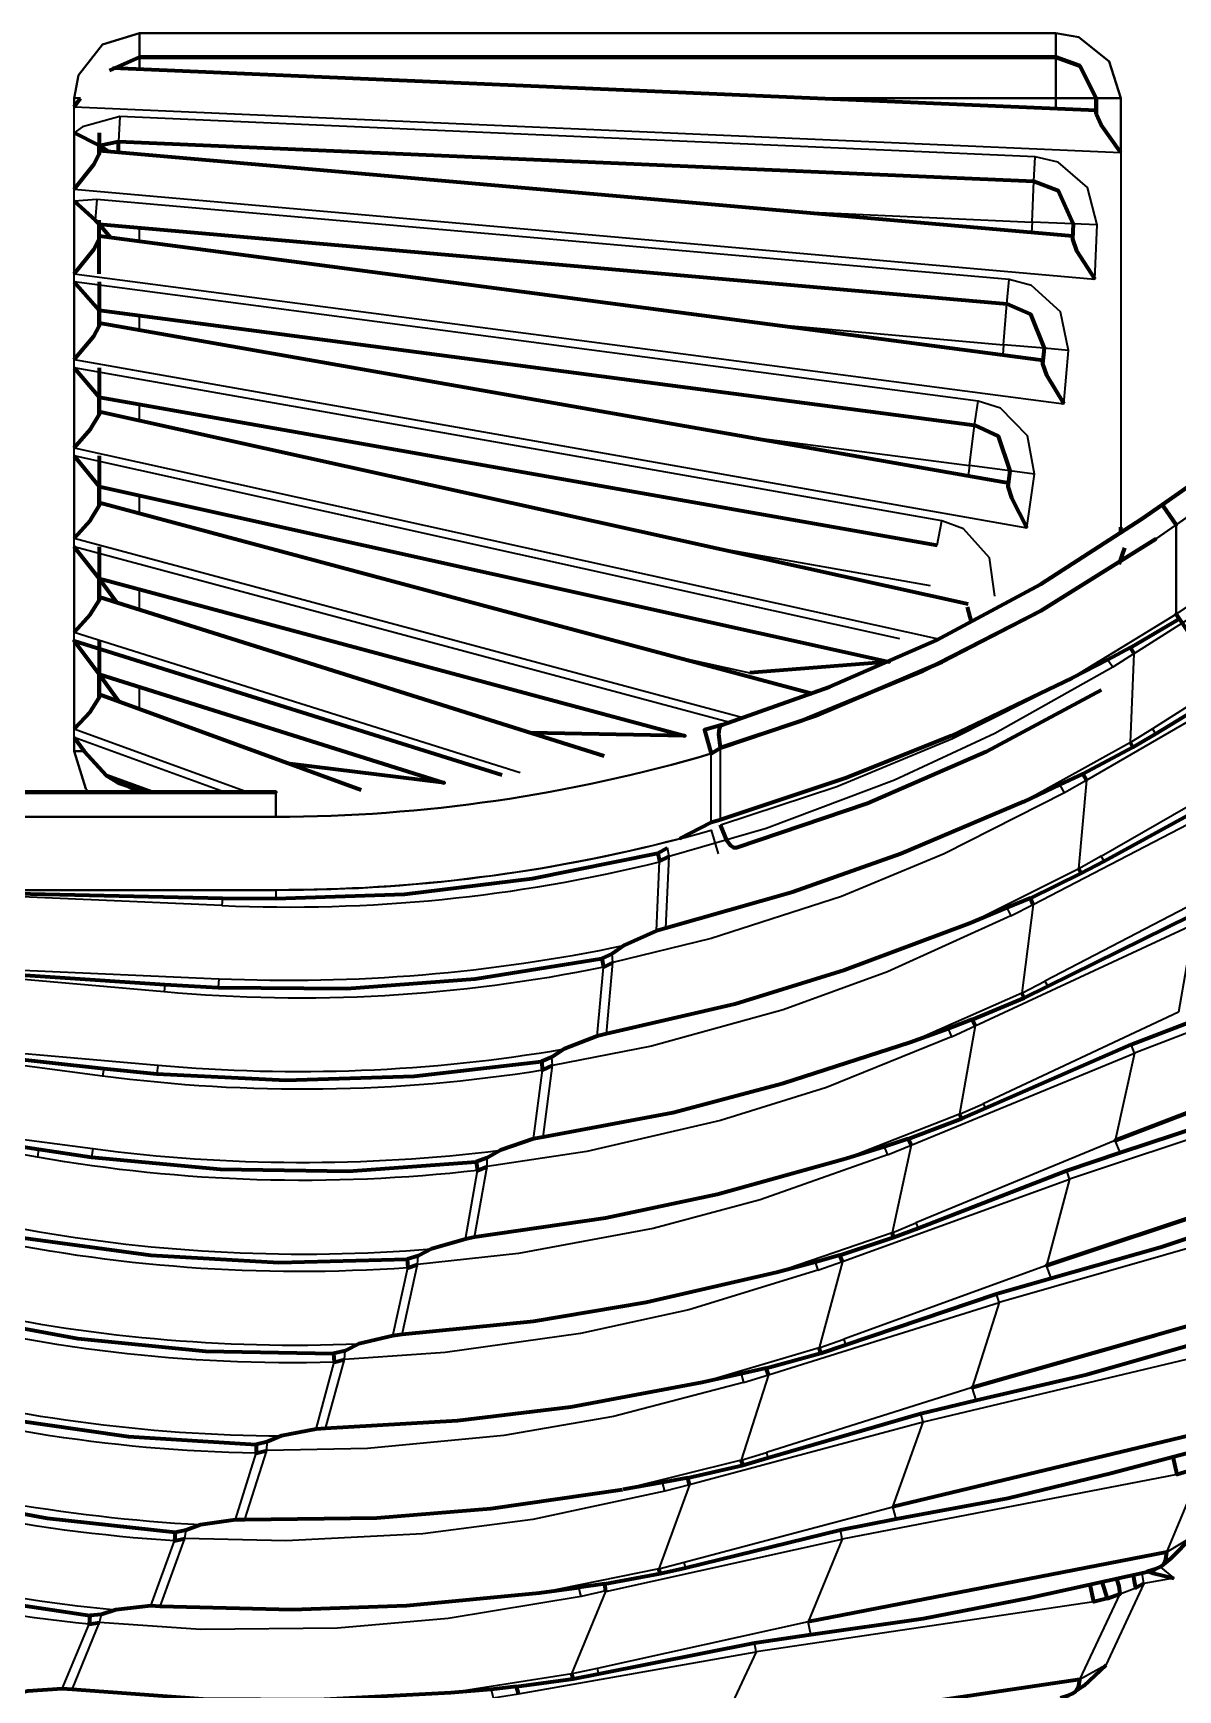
# Model space of a CAD drawing. Header units: millimetres. Extents: x 0 to 174, y 0 to 33.
# Drawn here: x 31.844 to 32.12, y 17.0218 to 17.4214 of the extents above; entities that cross this region are included whole.
import ezdxf

# ---------------------------------------------------------------- set-up
doc = ezdxf.new("R2010")
doc.units = ezdxf.units.MM
doc.layers.add('PDF_Geomertry', color=7, linetype='Continuous', true_color=0x405f80)

# ---------------------------------------------------------------- blocks, each defined once
blk = doc.blocks.new('SYM_22_3_005')
at = {"layer": 'PDF_Geomertry', "lineweight": 35}
for points in [[(0.5723623315920143, -0.119651488948783), (0.5361108396215286, -0.1064560272517348), (0.5361108396215286, -0.1097892249513883), (0.5384742565052072, -0.1097892249513883), (0.5361108396215286, -0.1097892249513883), (0.5361108396215286, 0.04771030033073131), (0.5370840112795143, 0.05326619497048668), (0.5429162595434036, 0.06062601756163133), (0.5518070473038179, 0.06340311717100633), (0.5429162595434036, 0.06062601756163133), (0.5370840112795143, 0.05326619497048668), (0.5361108396215286, 0.04771030033073131)], [(0.5376401093697929, 0.04771030033073131), (0.5361108396215286, 0.04771030033073131), (0.5361108396215286, 0.04562662791319383), (0.7884742565052107, 0.03465386315625096), (0.7884742565052107, 0.04771030033073131), (0.7824995928767393, 0.04771030033073131), (0.7727780488229143, 0.04771030033073131), (0.7727780488229143, 0.04520955434548668), (0.7727780488229143, 0.04771030033073131), (0.7824995928767393, 0.04771030033073131), (0.7884742565052107, 0.04771030033073131), (0.7884742565052107, -0.05576293914409547)], [(0.5470836043784715, 0.04326660187152953), (0.5380571829375, 0.0407658558862849), (0.5361108396215286, 0.0393773060815974), (0.5361108396215286, 0.02576477081684203), (0.7822215438315965, 0.004098985769097396), (0.782777641921875, 0.01715542294357775), (0.7769453936579893, 0.01743177656770811), (0.7670848250815965, 0.01784885013541881), (0.7669458005590286, 0.0153497995711831)], [(0.7104170733454893, 0.02034790069965453), (0.7670848250815965, 0.01784885013541881), (0.7675018986493072, 0.0277094187118081), (0.7677799476944429, 0.03354336239670275), (0.5470836043784715, 0.04326660187152953), (0.5468055553333322, 0.03729363366406346)], [(0.782777641921875, 0.01715542294357775), (0.7804176158802107, 0.02618184438454918), (0.7733341469131929, 0.03229383711458311), (0.7677799476944429, 0.03354336239670275)], [(0.5415294051597215, 0.02326572025260631), (0.5361108396215286, 0.02285034210590453), (0.5361108396215286, 0.005348511051217031), (0.7747243921388858, -0.02603881805034547), (0.7758331974774322, -0.01312479624045082), (0.7700009492135393, -0.01256700272916689), (0.7601403806371536, -0.0117345510147544), (0.7600013561145857, -0.01409627247743117)], [(0.7036116534236143, -0.006734754465277604), (0.7601403806371536, -0.0117345510147544), (0.7609745277725679, -0.001873982438368671), (0.7615272350208357, 0.003959961246529531), (0.5415294051597215, 0.02326572025260631), (0.5411123315920143, 0.01826592370312596)], [(0.5518070473038179, 0.01326443173264025), (0.5518070473038179, 0.01646030033073131)], [(0.6956940373211822, -0.0335393605850669), (0.7519447154895857, -0.04090257401822939), (0.7531959361927107, -0.0311793345434026), (0.754030083328125, -0.0253453908585044), (0.5361108396215286, 0.003405558577256329), (0.5361108396215286, -0.01534579775954725), (0.7658336043784715, -0.05590196366666689), (0.767640923171875, -0.0429845510147544), (0.7616662595434036, -0.04215209930034547), (0.7519447154895857, -0.04090257401822939), (0.7516666664444429, -0.0434016245824651)], [(0.7758331974774322, -0.01312479624045082), (0.7738902450034715, -0.00381693491232582), (0.7669458005590286, 0.002571411441842031), (0.7615272350208357, 0.003959961246529531)], [(0.5518070473038179, -0.008123304269965104), (0.5518070473038179, -0.004651082047743671)], [(0.7441661239097215, -0.06006761308072939), (0.7452783200902786, -0.05423366939583119), (0.5361108396215286, -0.01729044565451332), (0.5361108396215286, -0.0365962046605901), (0.7444441729548643, -0.08270656978645619)], [(0.8069441729548643, -0.07326137935676869), (0.8018070473038179, -0.07673529699999904), (0.8069441729548643, -0.07326137935676869), (0.8495840112795108, -0.0434016245824651), (0.8495840112795108, -0.0217341441137151), (0.8018070473038179, -0.0552068410538169), (0.7968055553333357, -0.05867906327604189), (0.8018070473038179, -0.0552068410538169), (0.8018070473038179, -0.07673529699999904), (0.8018070473038179, -0.0552068410538169), (0.8495840112795108, -0.0217341441137151), (0.8495840112795108, -0.0434016245824651), (0.8069441729548643, -0.07326137935676869), (0.8077783200902786, -0.0743718801163169)], [(0.5518070473038179, -0.03006713836284547), (0.5518070473038179, -0.02617784257291689)], [(0.767640923171875, -0.0429845510147544), (0.7659726289010393, -0.03368008052864369), (0.7594452580243072, -0.0270136851293401), (0.754030083328125, -0.0253453908585044)], [(0.73513970246875, -0.08270656978645619), (0.5361108396215286, -0.03853915713454725), (0.5361108396215286, -0.0584010142309026), (0.6976403806371536, -0.1017342797473937)], [(0.5518070473038179, -0.05242804602343654), (0.5518070473038179, -0.04812337208680617)], [(0.7580550127986143, -0.07242892764235975), (0.7568071829375, -0.06312445715624904), (0.7505544702638858, -0.05618001271180617), (0.7452783200902786, -0.05423366939583119)], [(0.7961104327204893, -0.1043740502552062), (0.790834282546875, -0.1077055525338544), (0.7916684296822893, -0.08617879200868117), (0.8409712725642393, -0.05492879200868117), (0.8400014917482608, -0.07645724795485975), (0.7961104327204893, -0.1043740502552062), (0.7968055553333357, -0.1056235755373258)], [(0.6866676158802107, -0.05992858855815797), (0.7425012204809036, -0.06979085255555617)], [(0.6941681584149322, -0.1028447805069419), (0.5361108396215286, -0.06048299122743117), (0.5361108396215286, -0.0810399709366294), (0.6436107039878465, -0.1149280460234365)], [(0.5518070473038179, -0.07562479624045082), (0.5518070473038179, -0.07076232879253297)], [(0.6919437660538179, -0.1275674096302062), (0.7199995928767393, -0.1182629391440955), (0.7479163951770857, -0.106734076296874), (0.7754161239097215, -0.09284518740798475), (0.8018070473038179, -0.07673529699999904), (0.7766673446128465, -0.09215176021614369)], [(0.5361108396215286, -0.08312364335416689), (0.5361108396215286, -0.1043740502552062), (0.5780555553333322, -0.119651488948783)], [(0.6763899737361108, -0.08590074296354189), (0.6990272350208357, -0.0909022349340276)], [(0.7844459361927107, -0.1363174774470473), (0.7837508135798643, -0.1350679521649312), (0.82888970246875, -0.1090941023385419), (0.8306970212621536, -0.08756734181336867), (0.7802785913576358, -0.1167336693958312)], [(0.7916684296822893, -0.08617879200868117), (0.7865279131892393, -0.0895136851293401), (0.7852766924861143, -0.08770636633593654)], [(0.7865279131892393, -0.0895136851293401), (0.7580550127986143, -0.1054845510147544), (0.733888481765625, -0.1167336693958312), (0.7029165308107608, -0.128401556765624), (0.6795841469131929, -0.135206976687499)], [(0.5518070473038179, -0.09965060732985975), (0.5518070473038179, -0.09423373721267225)], [(0.790834282546875, -0.1077055525338544), (0.7649994572430572, -0.1220115149904508)], [(0.6919437660538179, -0.1263178843480901), (0.6919437660538179, -0.1089567732369794)], [(0.3755544702638893, -0.125624457156249), (0.5847219507326393, -0.125624457156249), (0.5847219507326393, -0.119651488948783), (0.5847219507326393, -0.125624457156249), (0.3755544702638893, -0.125624457156249)], [(0.5518070473038179, -0.1185409881892348), (0.5518070473038179, -0.119651488948783), (0.5518070473038179, -0.1190953908585044)], [(0.7748634166614607, -0.1197905134713544), (0.7458344181805572, -0.1345118540746526), (0.7211117890572893, -0.1447911916397544), (0.6897227645347215, -0.1549281138402776), (0.6659733070694429, -0.1607620575251723)], [(0.7609745277725679, -0.1475682912491294), (0.7619443085885393, -0.1495112437230901), (0.7673628741267393, -0.1467341441137151), (0.8191681584149322, -0.1197905134713544), (0.8163910588055572, -0.1411782494739562), (0.7701399737361143, -0.165205755984374), (0.7708350963489607, -0.166456976687499)], [(0.7837508135798643, -0.1350679521649312), (0.7783322480416643, -0.1381247962404508), (0.7802785913576358, -0.1167336693958312), (0.7748634166614607, -0.1197905134713544), (0.7737512204809036, -0.1178458655763883)], [(0.6787499997777786, -0.1524290632760419), (0.6795841469131929, -0.135206976687499), (0.6791670733454858, -0.1331233042699651)], [(0.6765289982586822, -0.1531241858888883), (0.6772241208715286, -0.1363174774470473)], [(0.7783322480416643, -0.1381247962404508), (0.7519447154895857, -0.1513168670954848)], [(0.5718062335017358, -0.1452065697864562), (0.5716672089791679, -0.1470121931588544), (0.4862518986493072, -0.1432619218914937), (0.5847219507326393, -0.1432619218914937), (0.5847219507326393, -0.1453455943090276)], [(0.7673628741267393, -0.1467341441137151), (0.7645823836753465, -0.1681235755373258), (0.7701399737361143, -0.165205755984374)], [(0.7619443085885393, -0.1495112437230901), (0.7322235783368072, -0.1629847544652776), (0.7070838756458357, -0.1721502004288169), (0.6752777775555572, -0.1809019636666669), (0.6513892955677072, -0.185622015749999)], [(0.7468075898385393, -0.1767346188315955), (0.7476383461319429, -0.1786775713055562), (0.7533349607152786, -0.176039496218749), (0.8061100258194429, -0.1514558916180562), (0.8023631453940965, -0.1727079939401044), (0.7552779131892393, -0.1947908525555562), (0.7558340112795108, -0.1959013533151044)], [(0.8686100258194429, -0.1531241858888883), (0.7918074542048643, -0.1825685625164937), (0.7909733070694429, -0.1804848900989562)], [(0.6644440373211822, -0.1779841441137151), (0.6659733070694429, -0.1607620575251723), (0.665834282546875, -0.1586800805286437)], [(0.5579173446128465, -0.1660399031197919), (0.5577783200902786, -0.1678455264921865), (0.4724986434409715, -0.1603466793784705), (0.5709720863663179, -0.1646496578940955), (0.57083306184375, -0.1667350257326383)], [(0.7645823836753465, -0.1681235755373258), (0.7376387530329893, -0.180067816531249)], [(0.5431943085885429, -0.1863171383628455), (0.5429162595434036, -0.188124457156249), (0.4580570473038179, -0.1768736433541669), (0.5562490503420143, -0.1854829912274312), (0.555971001296875, -0.1875683590659705)], [(0.7476383461319429, -0.1786775713055562), (0.7175005423125, -0.190901556765624), (0.6919437660538179, -0.1988174774470473), (0.6597239852378465, -0.2063163245607633), (0.6356964787274322, -0.2099292667265615)], [(0.7533349607152786, -0.176039496218749), (0.7495846894479143, -0.1972899031197919), (0.7552779131892393, -0.1947908525555562)], [(0.6491682940486108, -0.2028457977595473), (0.6513892955677072, -0.185622015749999), (0.6512502710451393, -0.1835400387534705)], [(0.7313894312013858, -0.2052058238012151), (0.7322235783368072, -0.2071504716961812), (0.737916802078125, -0.2047904456545133), (0.7918074542048643, -0.1825685625164937), (0.7870840112795108, -0.2036782494739562), (0.7390289982586822, -0.2235401065703115), (0.7395850963489607, -0.2247896318524312)], [(0.8541684296822893, -0.1870122609756919), (0.7761112465225679, -0.2129844153810758), (0.7754161239097215, -0.2109007429635419)], [(0.5275014917482643, -0.2057619218914937), (0.527223442703125, -0.2077065697864562), (0.4429169377118072, -0.1928445092395812), (0.5405562335017358, -0.2056228973689223), (0.5402781844565965, -0.2077065697864562)], [(0.7495846894479143, -0.1972899031197919), (0.7220849607152786, -0.2081236433541669)], [(0.7883352319826358, -0.2065943736059026), (0.7870840112795108, -0.2036782494739562)], [(0.7322235783368072, -0.2071504716961812), (0.7015296764270857, -0.2179842119305562), (0.6756948511232643, -0.224928656374999), (0.6431970212621536, -0.2309016245824651), (0.6188880748645822, -0.2335396996692687)], [(0.737916802078125, -0.2047904456545133), (0.7333357745173643, -0.2259001326119794), (0.7390289982586822, -0.2235401065703115)], [(0.6326379392309036, -0.227012328792533), (0.6356964787274322, -0.2099292667265615), (0.6356964787274322, -0.2078455943090276)], [(0.714723442703125, -0.2329836015789937), (0.7154185653159715, -0.2349282494739562), (0.7213898381024322, -0.2328445770564223), (0.7761112465225679, -0.2129844153810758), (0.7705570473038179, -0.233817748714408), (0.7216678871475679, -0.2515959333932294), (0.7220849607152786, -0.2529844831979169)], [(0.8381941729548643, -0.2200678843480901), (0.7591672089791643, -0.2427068410538169), (0.7584720863663179, -0.240623168636283)], [(0.7333357745173643, -0.2259001326119794), (0.7054189722170108, -0.2354843475642348)], [(0.6151411944392358, -0.2504854326336812), (0.6188880748645822, -0.2335396996692687), (0.6190270993871536, -0.2314560272517348)], [(0.7154185653159715, -0.2349282494739562), (0.6843075898385393, -0.2445124644262151), (0.6581947154895822, -0.2502073835885419), (0.6255544702638893, -0.2547901065703115), (0.6012523055503465, -0.2564567054201383)], [(0.7213898381024322, -0.2328445770564223), (0.7156932235190965, -0.2536779103897544), (0.7216678871475679, -0.2515959333932294)], [(0.7716658526423643, -0.2368728973689223), (0.7705570473038179, -0.233817748714408)], [(0.6969452580243072, -0.2599289276423598), (0.6975013561145857, -0.2620109046388883), (0.7034726289010393, -0.260206976687499), (0.7591672089791643, -0.2427068410538169), (0.7526398381024322, -0.2632621253420133), (0.7030555553333357, -0.2789566376032973), (0.7033336043784715, -0.2802061628854169)], [(0.5966678871475679, -0.2731226939184026), (0.6012523055503465, -0.2564567054201383), (0.6013913300729179, -0.2543730330026044)], [(0.7156932235190965, -0.2536779103897544), (0.687501763015625, -0.2620109046388883)], [(0.82083306184375, -0.2525674096302062), (0.7408329262100679, -0.2715951195911437), (0.7402802189618072, -0.2695114471736098)], [(0.6975013561145857, -0.2620109046388883), (0.6661123315920143, -0.2702065697864562), (0.6397214081979179, -0.2747892927682294), (0.6068065047690965, -0.2779851613663169), (0.5825009492135429, -0.2784022349340276)], [(0.7034726289010393, -0.260206976687499), (0.6969452580243072, -0.2807622609756919), (0.7030555553333357, -0.2789566376032973)], [(0.7536130097604143, -0.2663172739965276), (0.7526398381024322, -0.2632621253420133)], [(0.683473442703125, -0.3067344153810758), (0.6831953936579893, -0.3053458655763883), (0.7334747990399322, -0.2920130747777776), (0.7408329262100679, -0.2715951195911437), (0.6844466143611143, -0.286735229183158), (0.6784719507326393, -0.288261108089408), (0.677919243484375, -0.2861791310928794)], [(0.8176388886666643, -0.2749283172907973), (0.8211111108888858, -0.2777071123211812), (0.814027641921875, -0.2792346866484365), (0.80569634309375, -0.2992355682673598), (0.7995826549427107, -0.3029841441137151), (0.8083344181805572, -0.2820117862578115), (0.8120846894479143, -0.2803451874079848)], [(0.5772214081979179, -0.2950682234322919), (0.5825009492135429, -0.2784022349340276), (0.5826399737361108, -0.2763168670954848)], [(0.6969452580243072, -0.2807622609756919), (0.6684723576336822, -0.2878457299427062)], [(0.6844466143611143, -0.286735229183158), (0.6770850963489572, -0.3070124644262151), (0.6831953936579893, -0.3053458655763883)], [(0.8020850963489607, -0.2842344831979169), (0.7212508135798643, -0.2997899709366294), (0.7208337400121536, -0.297568969417533)], [(0.6784719507326393, -0.288261108089408), (0.6466658526423608, -0.2950682234322919), (0.6201392955677072, -0.2985404456545133), (0.5870853676163179, -0.3002070445043401), (0.56277642121875, -0.2996509464140615)], [(0.7343055553333357, -0.2949291989097205), (0.7334747990399322, -0.2920130747777776)], [(0.5568051484322929, -0.3160388858671865), (0.56277642121875, -0.2996509464140615), (0.5630544702638893, -0.297568969417533)], [(0.6622230358020822, -0.3310399709366294), (0.6561127384930572, -0.3322911916397544), (0.6643050127986108, -0.3124293345434026), (0.7212508135798643, -0.2997899709366294), (0.7130551484322893, -0.3197908525555562), (0.6622230358020822, -0.3310399709366294), (0.6625010848472215, -0.3322911916397544)], [(0.6770850963489572, -0.3070124644262151), (0.648195122390625, -0.3128464081111098)], [(0.7979177515138858, -0.3064563663359365), (0.8012509492135393, -0.3092334659453115), (0.7940284557239607, -0.3104829912274312), (0.7848630097604143, -0.3302058238012151), (0.7786102970868072, -0.3336797414444419), (0.7883352319826358, -0.3129854326336812), (0.7920821124079893, -0.3115968828289937)], [(0.7970836043784715, -0.3068734399036437), (0.7962494572430572, -0.3079839406631919)], [(0.6643050127986108, -0.3122903100208312), (0.6583337400121536, -0.3136788598255187), (0.657777641921875, -0.3114578583064223)], [(0.7940284557239607, -0.3104829912274312), (0.79361138215625, -0.3079839406631919)], [(0.6583337400121536, -0.3136788598255187), (0.6262495928767358, -0.3189567054201383), (0.5995840112795143, -0.3213184268828115), (0.566530083328125, -0.3215947805069419), (0.5422211369305572, -0.319929877078124)], [(0.7819468856284715, -0.3149283851076383), (0.7005565047690965, -0.3270133460451383), (0.7001394312013858, -0.3247889536840276)], [(0.53555474153125, -0.3360397674861098), (0.5422211369305572, -0.319929877078124), (0.5426382104982643, -0.3179835337621526)], [(0.7137502710451358, -0.3228460012100669), (0.7130551484322893, -0.3197908525555562)], [(0.6366662595434036, -0.3360397674861098), (0.6370833331111108, -0.3381234399036437), (0.6431970212621536, -0.337150268245658), (0.7005565047690965, -0.3270133460451383), (0.6913910588055572, -0.3465954586753455), (0.640138481765625, -0.3556235755373258), (0.6404165308107643, -0.3570121253420133)], [(0.6561127384930572, -0.3322911916397544), (0.6269447154895822, -0.3368722192005187)]]:
    blk.add_lwpolyline(points, dxfattribs=at)
for points in [[(0.7727780488229143, 0.06340311717100633), (0.7727780488229143, 0.05757256432812596), (0.7727780488229143, 0.04771030033073131), (0.7159712725642393, 0.04771030033073131), (0.7727780488229143, 0.04771030033073131), (0.7727780488229143, 0.05757256432812596), (0.7727780488229143, 0.06340311717100633), (0.5518070473038179, 0.06340311717100633), (0.5518070473038179, 0.05757256432812596), (0.5518070473038179, 0.0547937692977456), (0.5518070473038179, 0.05757256432812596), (0.5518070473038179, 0.06340311717100633)], [(0.7727780488229143, 0.06340311717100633), (0.7783322480416643, 0.06243164093402953), (0.7856937660538179, 0.05659769724913133), (0.7884742565052107, 0.04771030033073131), (0.7856937660538179, 0.05659769724913133), (0.7783322480416643, 0.06243164093402953)], [(0.53958306184375, -0.119651488948783), (0.5388913300729179, -0.1188173418133687), (0.5361108396215286, -0.1097892249513883), (0.5388913300729179, -0.1188173418133687)]]:
    blk.add_lwpolyline(points, close=True, dxfattribs=at)
at = {"layer": 'PDF_Geomertry', "lineweight": 70}
for points in [[(0.5445845538142358, 0.0543766957300349), (0.5518070473038179, 0.05757256432812596)], [(0.7727780488229143, 0.05757256432812596), (0.5518070473038179, 0.05757256432812596)], [(0.7727780488229143, 0.05757256432812596), (0.7786102970868072, 0.05548719648958311), (0.7824995928767393, 0.04771030033073131), (0.7786102970868072, 0.05548719648958311)], [(0.7824995928767393, 0.0439600290633706), (0.7824995928767393, 0.04771030033073131)], [(0.8462508135798643, -0.01687337208680617), (0.7984738496041643, -0.05034606902690797), (0.7934723576336822, -0.05381659582812404), (0.7984738496041643, -0.05034606902690797)], [(0.7984738496041643, -0.05034606902690797), (0.7987518986493072, -0.05076144717360975), (0.8018070473038179, -0.0552068410538169), (0.7987518986493072, -0.05076144717360975)], [(0.6923608396215286, -0.1034025740182294), (0.6880544702638858, -0.1046520993003455), (0.6897227645347215, -0.1103470184626723), (0.6919437660538179, -0.1089567732369794), (0.691530083328125, -0.1056235755373258), (0.6916691078506929, -0.1043740502552062), (0.6919437660538179, -0.1036789276423598)]]:
    blk.add_lwpolyline(points, close=True, dxfattribs=at)
for points in [[(0.5454187009496536, 0.05507012292187596), (0.7824995928767393, 0.0447941761987849)], [(0.5361108396215286, 0.04562662791319383), (0.5376401093697929, 0.04771030033073131)], [(0.7884742565052107, 0.03465386315625096), (0.7837508135798643, 0.0413202585555581), (0.7824995928767393, 0.0439600290633706)], [(0.5441674802465286, 0.03493191220139025), (0.5420821124079858, 0.03632215742708311), (0.5361108396215286, 0.0393773060815974)], [(0.5420821124079858, 0.0393773060815974), (0.5420821124079858, 0.03423678958854381), (0.5420821124079858, 0.03632215742708311), (0.5468055553333322, 0.03729363366406346)], [(0.5468055553333322, 0.03465386315625096), (0.5468055553333322, 0.03729363366406346), (0.7675018986493072, 0.0277094187118081), (0.7733341469131929, 0.02548841719270811), (0.7769453936579893, 0.01743177656770811), (0.7768063691354143, 0.0136815053003474), (0.7777795407934036, 0.0109044056909724), (0.7822215438315965, 0.004098985769097396)], [(0.5361108396215286, 0.02576477081684203), (0.540834282546875, 0.0317377390243081), (0.5420821124079858, 0.03423678958854381)], [(0.5420821124079858, 0.03507093672395811), (0.7768063691354143, 0.01451565243576525)], [(0.5361108396215286, 0.02285034210590453), (0.5411123315920143, 0.01826592370312596), (0.5420821124079858, 0.01729444746614561), (0.544862602859375, 0.0140985788680581)], [(0.5361108396215286, 0.005348511051217031), (0.540834282546875, 0.01118245473611168), (0.5420821124079858, 0.0136815053003474), (0.5420821124079858, 0.01729444746614561), (0.7609745277725679, -0.001873982438368671), (0.7666677515138858, -0.004373033002604387), (0.7700009492135393, -0.01256700272916689), (0.7695838756458357, -0.0163172739965276), (0.7705570473038179, -0.0190943736059026), (0.7747243921388858, -0.02603881805034547)], [(0.5420821124079858, 0.005348511051217031), (0.5420821124079858, 0.01826592370312596)], [(0.5420821124079858, 0.01451565243576525), (0.7697229001684036, -0.01548482228211867)], [(0.5361108396215286, 0.003405558577256329), (0.5420821124079858, -0.003401556765624036)], [(0.5420821124079858, 0.003405558577256329), (0.5420821124079858, -0.007290852555556171), (0.5420821124079858, -0.003401556765624036), (0.7531959361927107, -0.0311793345434026), (0.7588891599340286, -0.0338191050512151), (0.7616662595434036, -0.04215209930034547), (0.7612525768177107, -0.04590067514670082), (0.7620833331111143, -0.04867947017708119), (0.7658336043784715, -0.05590196366666689)], [(0.5361108396215286, -0.01534579775954725), (0.540834282546875, -0.00965087859722047), (0.5420821124079858, -0.007290852555556171)], [(0.5420821124079858, -0.00645670542013832), (0.7613882104982608, -0.04506822343229189)], [(0.5361108396215286, -0.01729044565451332), (0.5420821124079858, -0.02437221920051869)], [(0.5420821124079858, -0.01729044565451332), (0.5420821124079858, -0.02867858855815797), (0.5420821124079858, -0.02437221920051869), (0.7441661239097215, -0.06006761308072939)], [(0.5420821124079858, -0.02784613684374904), (0.7516666664444429, -0.0742345510147544)], [(0.5361108396215286, -0.0365962046605901), (0.5400001354114572, -0.0321508107803794), (0.5420821124079858, -0.02867858855815797)], [(0.5361108396215286, -0.03853915713454725), (0.5420821124079858, -0.04590067514670082)], [(0.5420821124079858, -0.03853915713454725), (0.5420821124079858, -0.05062411807204725), (0.5420821124079858, -0.04590067514670082), (0.7326406519045108, -0.08826076900520619), (0.6990272350208357, -0.0909022349340276)], [(0.7913903806371536, -0.108817748714408), (0.7968055553333357, -0.1056235755373258), (0.8295848250815965, -0.0856226939184026), (0.8416663951770857, -0.07909532304166689), (0.8658329262100679, -0.0661779103897544), (0.8880565047690965, -0.05284511959114369), (0.9127791338923643, -0.03715060732985975), (0.9129181584149322, -0.03701158280729189), (0.9140303545954893, -0.03687255828472047), (0.9193065047690965, -0.03645718013801869)], [(0.5361108396215286, -0.0584010142309026), (0.5400001354114572, -0.05409464487326332), (0.5420821124079858, -0.05062411807204725)], [(0.5420821124079858, -0.0497899709366294), (0.7140283200902786, -0.09590033606249904)], [(0.6880544702638858, -0.1046520993003455), (0.6897227645347215, -0.1103470184626723), (0.6919437660538179, -0.1089567732369794), (0.7150014917482608, -0.1011781816571187), (0.7454173446128465, -0.08826076900520619), (0.769166802078125, -0.07590114986458119), (0.7968055553333357, -0.05867906327604189), (0.769166802078125, -0.07590114986458119), (0.7406939016875, -0.0904851613663169), (0.7115292695260393, -0.1024277069392348), (0.6919437660538179, -0.1089567732369794), (0.691530083328125, -0.1056235755373258), (0.6916691078506929, -0.1043740502552062), (0.6919437660538179, -0.1036789276423598), (0.6923608396215286, -0.1034025740182294), (0.7181956649253465, -0.09423373721267225), (0.7440270993871536, -0.08298461883159547), (0.769166802078125, -0.06951280351041689), (0.7934723576336822, -0.05381659582812404), (0.769166802078125, -0.06951280351041689)], [(0.7884742565052107, -0.05729051347135439), (0.7884742565052107, -0.05576293914409547)], [(0.546388481765625, -0.07395650196961867), (0.5420821124079858, -0.06812255828472047), (0.5361108396215286, -0.06048299122743117)], [(0.5420821124079858, -0.06048299122743117), (0.5420821124079858, -0.0734004038793401), (0.5420821124079858, -0.06812255828472047), (0.6833344181805572, -0.106040649105033), (0.6461097545520822, -0.1053455264921865)], [(0.7880571829375, -0.06465033606249904), (0.7894440373211822, -0.0607610402725669)], [(0.5361108396215286, -0.0810399709366294), (0.5400001354114572, -0.07673529699999904), (0.5420821124079858, -0.0734004038793401)], [(0.5420821124079858, -0.07256795216493117), (0.6638913300729179, -0.1109014211319419)], [(0.7525008135798643, -0.07867824947395619), (0.751527641921875, -0.07506700272916689)], [(0.7788883461319429, -0.139235296999999), (0.7844459361927107, -0.1363174774470473), (0.8181949867569429, -0.1178458655763883), (0.8304189722170108, -0.1118728973689223), (0.8551382104982608, -0.09992865637499904), (0.8779178871475679, -0.08756734181336867), (0.9033322480416643, -0.0729833303116294), (0.9034712725642393, -0.0728460012100669), (0.9045834687447893, -0.0728460012100669), (0.9098630097604143, -0.07256795216493117)], [(0.790834282546875, -0.08479024220399367), (0.8025021699166643, -0.07784579775954725), (0.8018070473038179, -0.07673529699999904), (0.8047231714357608, -0.0810399709366294), (0.8051402450034715, -0.0815943736059026)], [(0.3741676158802072, -0.119651488948783), (0.3755544702638893, -0.119651488948783), (0.5847219507326393, -0.119651488948783), (0.3755544702638893, -0.119651488948783), (0.3738895668350679, -0.119651488948783), (0.3691661239097215, -0.1200685625164937), (0.3655548771649322, -0.119651488948783), (0.3570845538142358, -0.1146499969782973), (0.32333550325, -0.09451178625781154), (0.3211111108888893, -0.0932622609756919), (0.3145837400121536, -0.08798441538107582), (0.3090295407934036, -0.08090094641406154)], [(0.5469445798559036, -0.09784667937847047), (0.5420821124079858, -0.09117858855815797), (0.5361108396215286, -0.08312364335416689), (0.6391653101076393, -0.1154841441137151)], [(0.5420821124079858, -0.08312364335416689), (0.5420821124079858, -0.09687350772048475), (0.5420821124079858, -0.09117858855815797), (0.62527642121875, -0.1174287920086812), (0.5880551484322929, -0.112846069026908)], [(0.7916684296822893, -0.08617879200868117), (0.790834282546875, -0.08479024220399367), (0.7852766924861143, -0.08770636633593654), (0.7766673446128465, -0.09215176021614369), (0.7476383461319429, -0.106040649105033), (0.7220849607152786, -0.116316595828124), (0.6919437660538179, -0.1263178843480901), (0.6897227645347215, -0.1270130069609365), (0.6820831974774322, -0.1309023027508687)], [(0.7837508135798643, -0.0950678843480901), (0.7559730358020857, -0.1099282494739562), (0.7273611108888858, -0.122428588558158), (0.69583306184375, -0.1331233042699651), (0.6954159882760393, -0.1331233042699651), (0.6951379392309036, -0.1331233042699651), (0.6944462074600679, -0.1325689016006919), (0.6934730358020857, -0.1313176808975669), (0.6919437660538179, -0.1275674096302062)], [(0.5361108396215286, -0.1043740502552062), (0.5400001354114572, -0.1002067054201383), (0.5420821124079858, -0.09687350772048475)], [(0.5420821124079858, -0.0960393605850669), (0.6052772350208322, -0.1190953908585044)], [(0.5361108396215286, -0.1064560272517348), (0.5384742565052072, -0.1097892249513883), (0.5438894312013893, -0.115623168636283), (0.5468055553333322, -0.1174287920086812), (0.5518070473038179, -0.1190953908585044)], [(0.7793054196996536, -0.1152060950685758), (0.7913903806371536, -0.108817748714408), (0.790834282546875, -0.1077055525338544)], [(0.765138481765625, -0.169234076296874), (0.7708350963489607, -0.166456976687499), (0.8052792695260393, -0.1495112437230901), (0.8177779131892393, -0.1439553490833312), (0.8430566404027786, -0.133262328792533), (0.8663890243003465, -0.1218724904678794), (0.8922238496041643, -0.1084006751467008), (0.8923628741267393, -0.1082616506241294), (0.8936107039878465, -0.1082616506241294), (0.8988902450034715, -0.1082616506241294)], [(0.5440284557239572, -0.1157621931588544), (0.5518070473038179, -0.119651488948783), (0.55166802278125, -0.119651488948783), (0.5438894312013893, -0.115623168636283), (0.5550012204809036, -0.119651488948783)], [(0.7802785913576358, -0.1167336693958312), (0.7793054196996536, -0.1152060950685758), (0.7737512204809036, -0.1178458655763883), (0.7649994572430572, -0.1220115149904508), (0.7354177515138858, -0.1345118540746526), (0.7093048771649322, -0.1438163245607633), (0.6787499997777786, -0.1524290632760419), (0.6765289982586822, -0.1531241858888883), (0.6687504066788179, -0.1565947126901044), (0.665834282546875, -0.1586800805286437), (0.6633352319826393, -0.1597905812881919)], [(0.4862518986493072, -0.1432619218914937), (0.5718062335017358, -0.1452065697864562), (0.5847219507326393, -0.1453455943090276), (0.6156939016875, -0.1442333981284705), (0.6465268281197929, -0.1404848222821187), (0.6768070473038179, -0.1343728295520812), (0.6772241208715286, -0.1363174774470473), (0.6795841469131929, -0.135206976687499)], [(0.6768070473038179, -0.1343728295520812), (0.6791670733454858, -0.1331233042699651)], [(0.7666677515138858, -0.1452065697864562), (0.7788883461319429, -0.139235296999999), (0.7783322480416643, -0.1381247962404508)], [(0.7501407875381929, -0.1984004038793401), (0.7558340112795108, -0.1959013533151044), (0.7909733070694429, -0.1804848900989562), (0.8037499997777786, -0.1756241180720473), (0.8294458005590286, -0.1659025740182294), (0.8531952580243072, -0.155623236453124), (0.8797218150989607, -0.1432619218914937), (0.8798608396215286, -0.1431228973689223), (0.8811120603246536, -0.1432619218914937), (0.8862525768177107, -0.1434009464140615)], [(0.7673628741267393, -0.1467341441137151), (0.7666677515138858, -0.1452065697864562), (0.7609745277725679, -0.1475682912491294), (0.7519447154895857, -0.1513168670954848), (0.7218069116701358, -0.1625676808975669), (0.6954159882760393, -0.1707616506241294), (0.6644440373211822, -0.1779841441137151), (0.6622230358020822, -0.1785385467829848), (0.6543054196996536, -0.1815953908585044), (0.6512502710451393, -0.1835400387534705), (0.6487512204809036, -0.1846505395130187)], [(0.4724986434409715, -0.1603466793784705), (0.5579173446128465, -0.1660399031197919), (0.57083306184375, -0.1667350257326383), (0.6018050127986108, -0.1670130747777776), (0.6327769637534715, -0.1646496578940955), (0.6633352319826393, -0.1597905812881919), (0.6637523055503465, -0.1618725582847205), (0.6659733070694429, -0.1607620575251723)], [(0.7526398381024322, -0.1745119218914937), (0.765138481765625, -0.169234076296874), (0.7645823836753465, -0.1681235755373258)], [(0.7533349607152786, -0.176039496218749), (0.7526398381024322, -0.1745119218914937), (0.7468075898385393, -0.1767346188315955), (0.7376387530329893, -0.180067816531249), (0.7070838756458357, -0.1899283851076383), (0.6804182940486108, -0.1970118540746526), (0.6491682940486108, -0.2028457977595473), (0.6468048771649322, -0.2032628713272544), (0.6388906519045143, -0.2060399709366294), (0.6356964787274322, -0.2078455943090276), (0.6330550127986108, -0.2088187659670133)], [(0.8658329262100679, -0.1774280460234365), (0.8677792695260393, -0.1763175452638883), (0.8683319767743072, -0.1757614471736098), (0.8691661239097215, -0.1750680199817687), (0.8695831974774322, -0.1738184946996526), (0.8694441729548643, -0.1721502004288169), (0.7870840112795108, -0.2036782494739562), (0.830140923171875, -0.1871512854982633)], [(0.4580570473038179, -0.1768736433541669), (0.5431943085885429, -0.1863171383628455), (0.555971001296875, -0.1875683590659705), (0.5870853676163179, -0.1890959333932294), (0.6180573185711822, -0.188124457156249), (0.6487512204809036, -0.1846505395130187), (0.6490292695260429, -0.1867359073515615), (0.6513892955677072, -0.185622015749999)], [(0.7337494572430572, -0.227012328792533), (0.7395850963489607, -0.2247896318524312), (0.7754161239097215, -0.2109007429635419), (0.7883352319826358, -0.2065943736059026), (0.8144447154895857, -0.1979833303116294), (0.8386112465225679, -0.1886788598255187), (0.8655548771649322, -0.1775670705460044)], [(0.4429169377118072, -0.1928445092395812), (0.5275014917482643, -0.2057619218914937), (0.5402781844565965, -0.2077065697864562), (0.5712501354114572, -0.2106226939184026), (0.6022220863663179, -0.2110397674861098), (0.6330550127986108, -0.2088187659670133), (0.63333306184375, -0.2109007429635419), (0.6356964787274322, -0.2099292667265615)], [(0.7372216794652786, -0.2032628713272544), (0.7501407875381929, -0.1984004038793401), (0.7495846894479143, -0.1972899031197919)], [(0.737916802078125, -0.2047904456545133), (0.7372216794652786, -0.2032628713272544), (0.7313894312013858, -0.2052058238012151), (0.7220849607152786, -0.2081236433541669), (0.6911130097604143, -0.2167346866484365), (0.6641659882760429, -0.2224296058107633), (0.6326379392309036, -0.227012328792533), (0.6304169377118072, -0.2274277069392348), (0.62222466340625, -0.2297911238229169), (0.6190270993871536, -0.2314560272517348), (0.6163890243003465, -0.2322901743871526)], [(0.8502791338923643, -0.2111787920086812), (0.8522220863663179, -0.2100682912491294), (0.8529172089791643, -0.2096512176814223), (0.8537513561145857, -0.2089577904895812), (0.8541684296822893, -0.2075692406848937), (0.8541684296822893, -0.2060399709366294), (0.7705570473038179, -0.233817748714408), (0.8143056909670108, -0.2192337372126723)], [(0.4272241208715286, -0.2079846188315955), (0.5111135522951393, -0.2246506073298598), (0.5237512204809036, -0.2271496578940955), (0.5545841469131929, -0.2313170027291669), (0.5854170733454858, -0.2331226261015615), (0.6163890243003465, -0.2322901743871526), (0.6165280488229179, -0.2343721513836812), (0.6188880748645822, -0.2335396996692687)], [(0.7161102970868072, -0.254927435671874), (0.7220849607152786, -0.2529844831979169), (0.7584720863663179, -0.240623168636283), (0.7716658526423643, -0.2368728973689223), (0.7980567760364607, -0.2293740502552062), (0.8226403806371536, -0.2211800805286437), (0.8501401093697893, -0.2111787920086812), (0.8502791338923643, -0.2111787920086812), (0.8515303545954893, -0.211317816531249), (0.8566674802465286, -0.2120112437230901)], [(0.4106937660538179, -0.2225686303333312), (0.4938880748645822, -0.2428458655763883), (0.5063901093697929, -0.2457619897083312), (0.5369449867569429, -0.251456908870658), (0.5677779131892358, -0.2545120575251723), (0.5986108396215286, -0.2550664601944419), (0.5987498641440965, -0.2571518280329848), (0.6012523055503465, -0.2564567054201383)], [(0.7206947154895857, -0.2313170027291669), (0.7337494572430572, -0.227012328792533), (0.7333357745173643, -0.2259001326119794)], [(0.7213898381024322, -0.2328445770564223), (0.7206947154895857, -0.2313170027291669), (0.714723442703125, -0.2329836015789937), (0.7054189722170108, -0.2354843475642348), (0.6740265568524322, -0.2427068410538169), (0.6468048771649322, -0.2472895640355901), (0.6151411944392358, -0.2504854326336812), (0.612916802078125, -0.2507617862578115), (0.6047211369305572, -0.2527064341527776), (0.6013913300729179, -0.2543730330026044), (0.5986108396215286, -0.2550664601944419)], [(0.3936107039878465, -0.2363184946996526), (0.4758352319826393, -0.260206976687499), (0.4881948511232643, -0.2636791989097205), (0.5184716794652786, -0.2706236433541669), (0.549165581375, -0.2750673418133687), (0.5800018986493072, -0.2770136851293401), (0.5800018986493072, -0.2790956621258687), (0.5825009492135429, -0.2784022349340276)], [(0.8333350963489607, -0.2440953908585044), (0.8352780488229143, -0.2431239146215276), (0.8359731714357608, -0.2427068410538169), (0.8368073185711822, -0.2420134138619794), (0.8373634166614607, -0.2407621931588544), (0.8373634166614607, -0.2390955943090276), (0.7526398381024322, -0.2632621253420133), (0.7969445798559036, -0.250624457156249)], [(0.6973623315920108, -0.2820117862578115), (0.7033336043784715, -0.2802061628854169), (0.7402802189618072, -0.2695114471736098), (0.7536130097604143, -0.2663172739965276), (0.7802785913576358, -0.2600679521649312), (0.8052792695260393, -0.2529844831979169), (0.8330570473038179, -0.2442344153810758), (0.8333350963489607, -0.2440953908585044), (0.8344439016875, -0.2442344153810758), (0.8395844181805572, -0.2452058916180562)], [(0.3759715438315965, -0.2492359073515615), (0.4569448511232643, -0.2767356360842008), (0.4693078611059036, -0.2809012854982633), (0.4991676158802072, -0.2890952552248258), (0.5295834687447929, -0.2947901743871526), (0.5604163951770822, -0.2981233720868062), (0.5602773706545143, -0.3002070445043401), (0.56277642121875, -0.2996509464140615)], [(0.7029165308107608, -0.2585403778376723), (0.7161102970868072, -0.254927435671874), (0.7156932235190965, -0.2536779103897544)], [(0.7034726289010393, -0.260206976687499), (0.7029165308107608, -0.2585403778376723), (0.6969452580243072, -0.2599289276423598), (0.687501763015625, -0.2620109046388883), (0.6558346894479179, -0.2679838728463544), (0.6284739852378465, -0.2713187659670133), (0.5966678871475679, -0.2731226939184026), (0.5944468856284715, -0.2732617184409705), (0.5861121959583322, -0.2749283172907973), (0.5826399737361108, -0.2763168670954848), (0.5800018986493072, -0.2770136851293401)], [(0.3577796764270822, -0.2614565019696187), (0.437501763015625, -0.2925674774470473), (0.4495833331111108, -0.2971502004288169), (0.4791684296822929, -0.3065953908585044), (0.5093062335017358, -0.3136788598255187), (0.5398611108888893, -0.3182615828072919), (0.5397220863663179, -0.3203452552248258), (0.5422211369305572, -0.319929877078124)], [(0.8148617890572893, -0.2763168670954848), (0.8169437660538179, -0.2753453908585044), (0.8176388886666643, -0.2749283172907973), (0.8184730358020857, -0.2743722192005187), (0.8190291338923643, -0.2729836693958312), (0.8191681584149322, -0.2714577904895812), (0.7334747990399322, -0.2920130747777776)], [(0.6773631453940965, -0.3081229651857633), (0.683473442703125, -0.3067344153810758), (0.7208337400121536, -0.297568969417533), (0.7343055553333357, -0.2949291989097205), (0.7612525768177107, -0.2899277069392348), (0.7863888886666643, -0.2838191050512151), (0.8147227645347215, -0.2763168670954848), (0.8148617890572893, -0.2763168670954848), (0.8159739852378465, -0.2764558916180562), (0.8211111108888858, -0.2777071123211812)], [(0.6840295407934036, -0.2850686303333312), (0.6973623315920108, -0.2820117862578115), (0.6969452580243072, -0.2807622609756919)], [(0.8052792695260393, -0.2832613115399312), (0.8020850963489607, -0.2842344831979169), (0.8011119246909715, -0.2799281138402776)], [(0.6844466143611143, -0.286735229183158), (0.6840295407934036, -0.2850686303333312), (0.677919243484375, -0.2861791310928794), (0.6684723576336822, -0.2878457299427062)], [(0.5604163951770822, -0.2981233720868062), (0.5630544702638893, -0.297568969417533), (0.566530083328125, -0.296317748714408), (0.5750004066788179, -0.2950682234322919), (0.5772214081979179, -0.2950682234322919), (0.6090275062881929, -0.2946511498645812), (0.6365272350208322, -0.2924284529244794), (0.6683333331111108, -0.2878457299427062)], [(0.80569634309375, -0.2992355682673598), (0.8005558266006929, -0.3045134138619794), (0.7987518986493072, -0.3059019636666669)], [(0.7950016273819429, -0.3075685625164937), (0.7970836043784715, -0.3068734399036437), (0.7979177515138858, -0.3064563663359365), (0.7987518986493072, -0.3059019636666669), (0.7993046058975679, -0.3046524383845473), (0.7995826549427107, -0.3029841441137151), (0.7130551484322893, -0.3197908525555562)], [(0.6563907875381929, -0.333540716921874), (0.6625010848472215, -0.3322911916397544), (0.7001394312013858, -0.3247889536840276), (0.7137502710451358, -0.3228460012100669), (0.7408329262100679, -0.3189567054201383), (0.76638970246875, -0.313956908870658), (0.794862602859375, -0.3077058916180562), (0.7950016273819429, -0.3075685625164937), (0.7962494572430572, -0.3079839406631919), (0.8012509492135393, -0.3092334659453115)], [(0.6640303545954858, -0.310622015749999), (0.6773631453940965, -0.3081229651857633), (0.6770850963489572, -0.3070124644262151)], [(0.657777641921875, -0.3115968828289937), (0.648195122390625, -0.3128464081111098), (0.6162499997777786, -0.315901556765624), (0.5886112465225679, -0.3168730330026044), (0.5568051484322929, -0.3160388858671865), (0.5545841469131929, -0.315901556765624), (0.5461104327204858, -0.3168730330026044), (0.5426382104982643, -0.3179835337621526), (0.5398611108888893, -0.3182615828072919)], [(0.6643050127986108, -0.3124293345434026), (0.6640303545954858, -0.310622015749999), (0.657777641921875, -0.3114578583064223)], [(0.7851376679635393, -0.3140959333932294), (0.7819468856284715, -0.3149283851076383), (0.7811127384930572, -0.3107610402725669)], [(0.7838898381024322, -0.3100676130807294), (0.7851376679635393, -0.3140959333932294), (0.7883352319826358, -0.3129854326336812), (0.7880571829375, -0.3111781138402776), (0.7875010848472215, -0.3093724904678794)], [(0.7940284557239607, -0.3104829912274312), (0.7920821124079893, -0.3115968828289937), (0.7918074542048643, -0.309928588558158), (0.7915294051597215, -0.3084010142309026)], [(0.7848630097604143, -0.3302058238012151), (0.7795834687447893, -0.3352073157717008), (0.7776405162708357, -0.3364568410538169)], [(0.6431970212621536, -0.337150268245658), (0.6427799476944429, -0.3353463402942687), (0.6366662595434036, -0.3360397674861098), (0.6269447154895822, -0.3368722192005187), (0.5948605683541679, -0.3385388180503455), (0.5672218150989572, -0.3383997935277776), (0.53555474153125, -0.3360397674861098), (0.5331947154895822, -0.3359007429635419), (0.5248634166614572, -0.3364568410538169), (0.5212487790746536, -0.3372892927682294), (0.5184716794652786, -0.3375673418133687)], [(0.6427799476944429, -0.3353463402942687), (0.6563907875381929, -0.333540716921874), (0.6561127384930572, -0.3322911916397544)], [(0.7738902450034715, -0.3381234399036437), (0.775972222, -0.3374283172907973), (0.7768063691354143, -0.3370112437230901), (0.7776405162708357, -0.3364568410538169), (0.7783322480416643, -0.3352073157717008), (0.7786102970868072, -0.3336797414444419), (0.6913910588055572, -0.3465954586753455), (0.7370826549427107, -0.3397900387534705)]]:
    blk.add_lwpolyline(points, dxfattribs=at)
at = {"layer": 'PDF_Geomertry', "lineweight": 35}
for points in [[(0.6897227645347215, -0.1270130069609365), (0.6897227645347215, -0.1103470184626723, -0.07126861577711024), (0.5847219507326393, -0.125624457156249, 0.07126861577711024), (0.6897227645347215, -0.1103470184626723)], [(0.6820831974774322, -0.1309023027508687, -0.06406100284319474), (0.5847219507326393, -0.1432619218914937), (0.3755544702638893, -0.1432619218914937)], [(0.5847219507326393, -0.1432619218914937, 0.06936837432925995), (0.6897227645347215, -0.1288169349123258), (0.6913910588055572, -0.1345118540746526)], [(0.6622230358020822, -0.1785385467829848), (0.6637523055503465, -0.1618725582847205, -0.07344972864542382), (0.5577783200902786, -0.1678455264921865)], [(0.6468048771649322, -0.2032628713272544), (0.6490292695260429, -0.1867359073515615, -0.07267817689379873), (0.5429162595434036, -0.188124457156249)], [(0.6304169377118072, -0.2274277069392348), (0.63333306184375, -0.2109007429635419, -0.07209330755901702), (0.527223442703125, -0.2077065697864562)], [(0.612916802078125, -0.2507617862578115), (0.6165280488229179, -0.2343721513836812, -0.07164010406602396), (0.5106964787274322, -0.2265952552248258)], [(0.5944468856284715, -0.2732617184409705), (0.5987498641440965, -0.2571518280329848, -0.07278329596009638), (0.4933319767743072, -0.244651488948783)], [(0.5750004066788179, -0.2950682234322919), (0.5800018986493072, -0.2790956621258687, -0.07247117771143023), (0.4752791338923608, -0.2620109046388883)], [(0.5545841469131929, -0.315901556765624), (0.5602773706545143, -0.3002070445043401, -0.07240665931927887), (0.4563887530329858, -0.2785395640355901)], [(0.5331947154895822, -0.3359007429635419), (0.5397220863663179, -0.3203452552248258, -0.07398876604412134), (0.4368066404027786, -0.294234076296874)]]:
    blk.add_lwpolyline(points, format="xyb", dxfattribs=at)
for centre, radius, start, end in [((0.587886912636499, 0.2238531753242832), 0.3712198813733783, 267.4957793044496, 283.9254069705489), ((0.5877945752741098, 0.2286325114541299), 0.3936417925732721, 267.5506888213416, 281.8680572778455), ((0.5904368060658491, 0.1907787544606734), 0.3778117307730035, 264.8082680933575, 279.7325179584534), ((0.5913566379219191, 0.1792308532061284), 0.3881920792867076, 262.48047220564, 277.0335044411599), ((0.5912489444388349, 0.1473309734057509), 0.3783920868407497, 259.788740098846, 274.6955690823967), ((0.5896170502710589, 0.1246299912357394), 0.3776385988730521, 257.3330542106823, 272.2922214962753), ((0.5884420744129528, 0.1080922458674998), 0.3830276493096973, 254.913836019277, 269.6514794018316), ((0.5880789513506031, 0.1014862989601184), 0.3983872664371779, 252.7379528369218, 266.8993435762369), ((0.5827793814740616, 0.06806704472966274), 0.3866826544431702, 249.9609422306098, 264.5584895547153)]:
    blk.add_arc(centre, radius, start, end, dxfattribs=at)

msp = doc.modelspace()

# ---------------------------------------------------------------- block references
msp.add_blockref('SYM_22_3_005', (31.317777778, 17.357985297))

doc.saveas('drawing.dxf')
